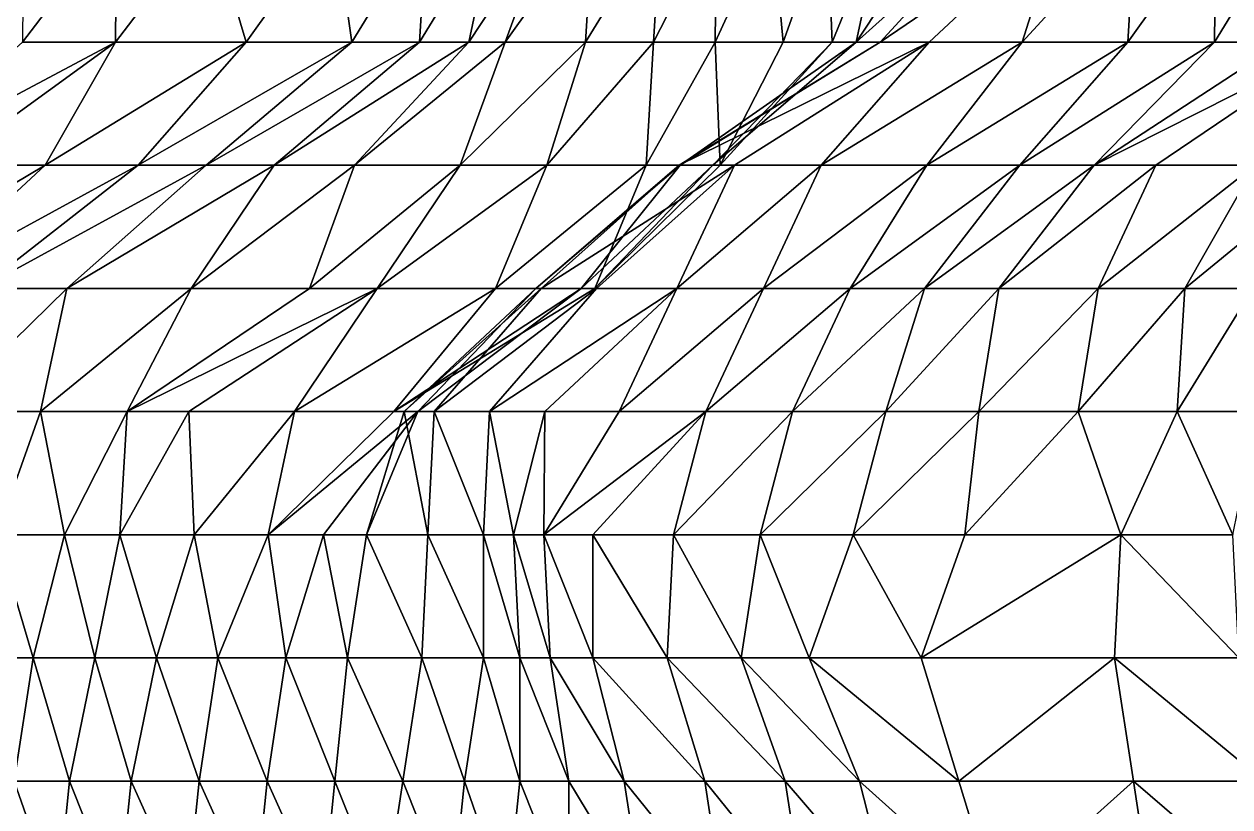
# Model space of a CAD drawing. Header units: metres. Extents: x -137 to 231, y -240 to 234.
# Drawn here: x 136.5 to 195.2, y -67.3 to -29.1 of the extents above; entities that cross this region are included whole.
import ezdxf

# ---------------------------------------------------------------- set-up
doc = ezdxf.new("R2010")
doc.units = ezdxf.units.M

msp = doc.modelspace()

# ---------------------------------------------------------------- linework, layer by layer
for points in [[(136.46696, -24, -493.94223), (136.41039, -30, -500.9031), (140.99522, -24, -498.25607), (140.99533, -23.9999, -498.25598)], [(140.99522, -24, -498.25607), (136.41039, -30, -500.9031), (140.93867, -30, -505.2169), (140.93878, -29.9999, -505.2168)], [(140.99522, -24, -498.25607), (140.93867, -30, -505.2169), (145.52351, -24, -502.56985), (145.52362, -23.9999, -502.56976)], [(145.52351, -24, -502.56985), (140.93867, -30, -505.2169), (147.30089, -30, -508.4719), (147.301, -29.9999, -508.4718)], [(145.52351, -24, -502.56985), (147.30089, -30, -508.4719), (151.58006, -24, -506.0013), (151.58017, -23.9999, -506.00122)], [(151.58006, -24, -506.0013), (147.30089, -30, -508.4719), (152.44048, -30, -512.43274), (152.44058, -29.9999, -512.4326)], [(151.58006, -24, -506.0013), (152.44048, -30, -512.43274), (156.10835, -24, -510.3151), (156.10846, -23.9999, -510.315)], [(156.10835, -24, -510.3151), (152.44048, -30, -512.43274), (155.74614, -30, -517.4524), (155.74625, -29.9999, -517.4523)], [(156.10835, -24, -510.3151), (155.74614, -30, -517.4524), (159.41402, -24, -515.3348), (159.41412, -23.9999, -515.33466)], [(159.41402, -24, -515.3348), (155.74614, -30, -517.4524), (158.13484, -30, -523.0015), (158.13495, -29.9999, -523.0014)], [(159.41402, -24, -515.3348), (158.13484, -30, -523.0015), (162.10835, -24, -520.7074), (162.10846, -23.9999, -520.7073)], [(162.10835, -24, -520.7074), (158.13484, -30, -523.0015), (159.91219, -30, -528.90356), (159.9123, -29.9999, -528.90344)], [(162.10835, -24, -520.7074), (159.91219, -30, -528.90356), (164.19139, -24, -526.433), (164.1915, -23.9999, -526.43286)], [(164.19139, -24, -526.433), (159.91219, -30, -528.90356), (163.82918, -30, -533.5703), (163.82928, -29.9999, -533.5702)], [(164.19139, -24, -526.433), (163.82918, -30, -533.5703), (167.49706, -24, -531.45264), (167.49716, -23.9999, -531.4525)], [(167.49706, -24, -531.45264), (163.82918, -30, -533.5703), (167.13484, -30, -538.58997), (167.13495, -29.9999, -538.58984)], [(167.49706, -24, -531.45264), (167.13484, -30, -538.58997), (170.19139, -24, -536.82526), (170.1915, -23.9999, -536.82513)], [(170.19139, -24, -536.82526), (167.13484, -30, -538.58997), (170.13481, -30, -543.78613), (170.13492, -29.9999, -543.786)], [(170.19139, -24, -536.82526), (170.13481, -30, -543.78613), (172.8857, -24, -542.1979), (172.8858, -23.9999, -542.19775)], [(172.8857, -24, -542.1979), (170.13481, -30, -543.78613), (173.44048, -30, -548.8058), (173.44058, -29.9999, -548.80566)], [(172.8857, -24, -542.1979), (173.44048, -30, -548.8058), (175.58006, -24, -547.57056), (175.58017, -23.9999, -547.57043)], [(175.58006, -24, -547.57056), (173.44048, -30, -548.8058), (175.82915, -30, -554.3549), (175.82925, -29.9999, -554.3548)], [(175.58006, -24, -547.57056), (175.82915, -30, -554.3549), (178.2744, -24, -552.9431), (178.2745, -23.9999, -552.943)], [(178.2744, -24, -552.9431), (175.82915, -30, -554.3549), (176.99522, -30, -560.60986), (176.99533, -29.9999, -560.60974)], [(178.2744, -24, -552.9431), (176.99522, -30, -560.60986), (180.96873, -24, -558.3158), (180.96884, -23.9999, -558.3157)], [(176.99522, -30, -560.60986), (178.16127, -30, -566.86487), (183.6631, -24, -563.68835), (183.66321, -23.9999, -563.68823)], [(176.99522, -30, -560.60986), (183.6631, -24, -563.68835), (180.96873, -24, -558.3158), (180.96884, -23.9999, -558.3157)], [(178.16127, -30, -566.86487), (180.54997, -30, -572.41394), (186.96873, -24, -568.70807), (186.96884, -23.9999, -568.70795)], [(178.16127, -30, -566.86487), (186.96873, -24, -568.70807), (183.6631, -24, -563.68835), (183.66321, -23.9999, -563.68823)], [(186.96873, -24, -568.70807), (180.54997, -30, -572.41394), (185.07826, -30, -576.7278), (185.07837, -29.9999, -576.72766)], [(186.96873, -24, -568.70807), (185.07826, -30, -576.7278), (190.58006, -24, -573.5513), (190.58017, -23.9999, -573.55115)], [(190.58006, -24, -573.5513), (185.07826, -30, -576.7278), (190.21785, -30, -580.6886), (190.21796, -29.9999, -580.6885)], [(190.58006, -24, -573.5513), (190.21785, -30, -580.6886), (194.49702, -24, -578.218), (194.49713, -23.9999, -578.2179)], [(194.49702, -24, -578.218), (190.21785, -30, -580.6886), (194.44048, -30, -585.1789), (194.44058, -29.9999, -585.1788)], [(194.49702, -24, -578.218), (194.44048, -30, -585.1789), (198.10835, -24, -583.0613), (198.10846, -23.9999, -583.06116)], [(198.10835, -24, -583.0613), (194.44048, -30, -585.1789), (197.74611, -30, -590.19855), (197.74622, -29.9999, -590.1984)], [(129.68596, -36, -504.78546), (132.68596, -36, -509.9816), (140.93867, -30, -505.2169), (140.93878, -29.9999, -505.2168)], [(129.68596, -36, -504.78546), (140.93867, -30, -505.2169), (136.41039, -30, -500.9031), (136.41049, -29.9999, -500.903)], [(140.93867, -30, -505.2169), (132.68596, -36, -509.9816), (137.51991, -36, -514.11896), (137.52002, -35.9999, -514.11884)], [(140.93867, -30, -505.2169), (137.51991, -36, -514.11896), (147.30089, -30, -508.4719), (147.301, -29.9999, -508.4718)], [(147.30089, -30, -508.4719), (137.51991, -36, -514.11896), (142.04817, -36, -518.43274), (142.04828, -35.9999, -518.4326)], [(147.30089, -30, -508.4719), (142.04817, -36, -518.43274), (152.44048, -30, -512.43274), (152.44058, -29.9999, -512.4326)], [(152.44048, -30, -512.43274), (142.04817, -36, -518.43274), (145.35384, -36, -523.4524), (145.35394, -35.9999, -523.4523)], [(152.44048, -30, -512.43274), (145.35384, -36, -523.4524), (155.74614, -30, -517.4524), (155.74625, -29.9999, -517.4523)], [(155.74614, -30, -517.4524), (145.35384, -36, -523.4524), (148.6595, -36, -528.47217), (148.6596, -35.9999, -528.47205)], [(155.74614, -30, -517.4524), (148.6595, -36, -528.47217), (158.13484, -30, -523.0015), (158.13495, -29.9999, -523.0014)], [(158.13484, -30, -523.0015), (148.6595, -36, -528.47217), (152.57646, -36, -533.13885), (152.57657, -35.9999, -533.13873)], [(158.13484, -30, -523.0015), (152.57646, -36, -533.13885), (159.91219, -30, -528.90356), (159.9123, -29.9999, -528.90344)], [(159.91219, -30, -528.90356), (152.57646, -36, -533.13885), (157.71605, -36, -537.09973), (157.71616, -35.9999, -537.0996)], [(159.91219, -30, -528.90356), (157.71605, -36, -537.09973), (163.82918, -30, -533.5703), (163.82928, -29.9999, -533.5702)], [(163.82918, -30, -533.5703), (157.71605, -36, -537.09973), (161.93867, -36, -541.58997), (161.93878, -35.9999, -541.58984)], [(163.82918, -30, -533.5703), (161.93867, -36, -541.58997), (167.13484, -30, -538.58997), (167.13495, -29.9999, -538.58984)], [(167.13484, -30, -538.58997), (161.93867, -36, -541.58997), (166.7726, -36, -545.7273), (166.7727, -35.9999, -545.7272)], [(167.13484, -30, -538.58997), (166.7726, -36, -545.7273), (170.13481, -30, -543.78613), (170.13492, -29.9999, -543.786)], [(170.13481, -30, -543.78613), (166.7726, -36, -545.7273), (170.3839, -36, -550.57056), (170.384, -35.9999, -550.57043)], [(168.43684, -36, -565.551), (168.3803, -36, -572.51196), (178.16127, -30, -566.86487), (178.16138, -29.9999, -566.86475)], [(168.3803, -36, -572.51196), (171.07463, -36, -577.8845), (180.54997, -30, -572.41394), (180.55008, -29.9999, -572.4138)], [(168.3803, -36, -572.51196), (180.54997, -30, -572.41394), (178.16127, -30, -566.86487), (178.16138, -29.9999, -566.86475)], [(170.02168, -36, -557.7079), (168.43684, -36, -565.551), (176.99522, -30, -560.60986), (176.99533, -29.9999, -560.60974)], [(168.43684, -36, -565.551), (178.16127, -30, -566.86487), (176.99522, -30, -560.60986), (176.99533, -29.9999, -560.60974)], [(170.3839, -36, -550.57056), (170.02168, -36, -557.7079), (175.82915, -30, -554.3549), (175.82925, -29.9999, -554.3548)], [(170.02168, -36, -557.7079), (176.99522, -30, -560.60986), (175.82915, -30, -554.3549), (175.82925, -29.9999, -554.3548)], [(170.13481, -30, -543.78613), (170.3839, -36, -550.57056), (173.44048, -30, -548.8058), (173.44058, -29.9999, -548.80566)], [(170.3839, -36, -550.57056), (175.82915, -30, -554.3549), (173.44048, -30, -548.8058), (173.44058, -29.9999, -548.80566)], [(180.54997, -30, -572.41394), (171.07463, -36, -577.8845), (175.29726, -36, -582.3748), (175.29736, -35.9999, -582.3747)], [(180.54997, -30, -572.41394), (175.29726, -36, -582.3748), (185.07826, -30, -576.7278), (185.07837, -29.9999, -576.72766)], [(185.07826, -30, -576.7278), (175.29726, -36, -582.3748), (180.43684, -36, -586.3357), (180.43695, -35.9999, -586.3356)], [(185.07826, -30, -576.7278), (180.43684, -36, -586.3357), (190.21785, -30, -580.6886), (190.21796, -29.9999, -580.6885)], [(190.21785, -30, -580.6886), (180.43684, -36, -586.3357), (184.96513, -36, -590.6495), (184.96524, -35.9999, -590.64935)], [(190.21785, -30, -580.6886), (184.96513, -36, -590.6495), (194.44048, -30, -585.1789), (194.44058, -29.9999, -585.1788)], [(194.44048, -30, -585.1789), (184.96513, -36, -590.6495), (188.57646, -36, -595.4927), (188.57657, -35.9999, -595.49255)], [(194.44048, -30, -585.1789), (188.57646, -36, -595.4927), (197.74611, -30, -590.19855), (197.74622, -29.9999, -590.1984)], [(188.57646, -36, -595.4927), (191.57646, -36, -600.68884), (200.44048, -30, -595.57117), (200.44058, -29.9999, -595.57104)], [(188.57646, -36, -595.4927), (200.44048, -30, -595.57117), (197.74611, -30, -590.19855), (197.74622, -29.9999, -590.1984)], [(200.44048, -30, -595.57117), (191.57646, -36, -600.68884), (196.41039, -36, -604.8262), (196.41049, -35.9999, -604.82605)], [(132.68596, -36, -509.9816), (127.43324, -42, -519.9425), (137.51991, -36, -514.11896), (137.52002, -35.9999, -514.11884)], [(137.51991, -36, -514.11896), (127.43324, -42, -519.9425), (131.04457, -42, -524.78564), (131.04468, -41.9999, -524.7855)], [(137.51991, -36, -514.11896), (131.04457, -42, -524.78564), (142.04817, -36, -518.43274), (142.04828, -35.9999, -518.4326)], [(142.04817, -36, -518.43274), (131.04457, -42, -524.78564), (134.3502, -42, -529.80536), (134.35031, -41.9999, -529.80524)], [(142.04817, -36, -518.43274), (134.3502, -42, -529.80536), (145.35384, -36, -523.4524), (145.35394, -35.9999, -523.4523)], [(145.35384, -36, -523.4524), (134.3502, -42, -529.80536), (138.57283, -42, -534.29565), (138.57294, -41.9999, -534.29553)], [(145.35384, -36, -523.4524), (138.57283, -42, -534.29565), (148.6595, -36, -528.47217), (148.6596, -35.9999, -528.47205)], [(148.6595, -36, -528.47217), (138.57283, -42, -534.29565), (144.62941, -42, -537.72705), (144.62952, -41.9999, -537.7269)], [(148.6595, -36, -528.47217), (144.62941, -42, -537.72705), (152.57646, -36, -533.13885), (152.57657, -35.9999, -533.13873)], [(152.57646, -36, -533.13885), (144.62941, -42, -537.72705), (150.3803, -42, -541.335), (150.3804, -41.9999, -541.3349)], [(152.57646, -36, -533.13885), (150.3803, -42, -541.335), (157.71605, -36, -537.09973), (157.71616, -35.9999, -537.0996)], [(157.71605, -36, -537.09973), (150.3803, -42, -541.335), (153.68596, -42, -546.3547), (153.68607, -41.9999, -546.35455)], [(157.71605, -36, -537.09973), (153.68596, -42, -546.3547), (161.93867, -36, -541.58997), (161.93878, -35.9999, -541.58984)], [(161.93867, -36, -541.58997), (153.68596, -42, -546.3547), (159.43684, -42, -549.96265), (159.43695, -41.9999, -549.9625)], [(161.93867, -36, -541.58997), (159.43684, -42, -549.96265), (166.7726, -36, -545.7273), (166.7727, -35.9999, -545.7272)], [(166.7726, -36, -545.7273), (159.43684, -42, -549.96265), (164.27077, -42, -554.0999), (164.27087, -41.9999, -554.0998)], [(163.60292, -42, -561.4137), (161.40675, -42, -569.60986), (168.43684, -36, -565.551), (168.43695, -35.9999, -565.5509)], [(161.40675, -42, -569.60986), (161.65587, -42, -576.3943), (168.3803, -36, -572.51196), (168.3804, -35.9999, -572.51184)], [(161.40675, -42, -569.60986), (168.3803, -36, -572.51196), (168.43684, -36, -565.551), (168.43695, -35.9999, -565.5509)], [(161.65587, -42, -576.3943), (164.3502, -42, -581.76685), (171.07463, -36, -577.8845), (171.07474, -35.9999, -577.8844)], [(161.65587, -42, -576.3943), (171.07463, -36, -577.8845), (168.3803, -36, -572.51196), (168.3804, -35.9999, -572.51184)], [(164.27077, -42, -554.0999), (163.60292, -42, -561.4137), (170.02168, -36, -557.7079), (170.02179, -35.9999, -557.70776)], [(163.60292, -42, -561.4137), (168.43684, -36, -565.551), (170.02168, -36, -557.7079), (170.02179, -35.9999, -557.70776)], [(166.7726, -36, -545.7273), (164.27077, -42, -554.0999), (170.3839, -36, -550.57056), (170.384, -35.9999, -550.57043)], [(164.27077, -42, -554.0999), (170.02168, -36, -557.7079), (170.3839, -36, -550.57056), (170.384, -35.9999, -550.57043)], [(171.07463, -36, -577.8845), (164.3502, -42, -581.76685), (168.26717, -42, -586.4336), (168.26727, -41.9999, -586.4335)], [(171.07463, -36, -577.8845), (168.26717, -42, -586.4336), (175.29726, -36, -582.3748), (175.29736, -35.9999, -582.3747)], [(175.29726, -36, -582.3748), (168.26717, -42, -586.4336), (172.48979, -42, -590.9239), (172.4899, -41.9999, -590.92377)], [(175.29726, -36, -582.3748), (172.48979, -42, -590.9239), (180.43684, -36, -586.3357), (180.43695, -35.9999, -586.3356)], [(180.43684, -36, -586.3357), (172.48979, -42, -590.9239), (176.71242, -42, -595.4142), (176.71252, -41.9999, -595.41406)], [(180.43684, -36, -586.3357), (176.71242, -42, -595.4142), (184.96513, -36, -590.6495), (184.96524, -35.9999, -590.64935)], [(184.96513, -36, -590.6495), (176.71242, -42, -595.4142), (180.32372, -42, -600.2574), (180.32382, -41.9999, -600.25726)], [(184.96513, -36, -590.6495), (180.32372, -42, -600.2574), (188.57646, -36, -595.4927), (188.57657, -35.9999, -595.49255)], [(188.57646, -36, -595.4927), (180.32372, -42, -600.2574), (183.93504, -42, -605.1006), (183.93515, -41.9999, -605.10046)], [(188.57646, -36, -595.4927), (183.93504, -42, -605.1006), (191.57646, -36, -600.68884), (191.57657, -35.9999, -600.6887)], [(191.57646, -36, -600.68884), (183.93504, -42, -605.1006), (188.76897, -42, -609.2379), (188.76907, -41.9999, -609.2378)], [(191.57646, -36, -600.68884), (188.76897, -42, -609.2379), (196.41039, -36, -604.8262), (196.41049, -35.9999, -604.82605)], [(196.41039, -36, -604.8262), (188.76897, -42, -609.2379), (192.9916, -42, -613.72815), (192.9917, -41.9999, -613.728)], [(196.41039, -36, -604.8262), (192.9916, -42, -613.72815), (200.32735, -36, -609.4929), (200.32745, -35.9999, -609.4928)], [(200.32735, -36, -609.4929), (192.9916, -42, -613.72815), (196.29726, -42, -618.7479), (196.29736, -41.9999, -618.7478)], [(134.3502, -42, -529.80536), (132.45973, -48, -537.8251), (138.57283, -42, -534.29565), (138.57294, -41.9999, -534.29553)], [(138.57283, -42, -534.29565), (132.45973, -48, -537.8251), (137.29366, -48, -541.9624), (137.29376, -47.9999, -541.9623)], [(138.57283, -42, -534.29565), (137.29366, -48, -541.9624), (144.62941, -42, -537.72705), (144.62952, -41.9999, -537.7269)], [(144.62941, -42, -537.72705), (137.29366, -48, -541.9624), (141.51628, -48, -546.45264), (141.51639, -47.9999, -546.4525)], [(144.62941, -42, -537.72705), (141.51628, -48, -546.45264), (150.3803, -42, -541.335), (150.3804, -41.9999, -541.3349)], [(141.51628, -48, -546.45264), (144.51628, -48, -551.6488), (153.68596, -42, -546.3547), (153.68607, -41.9999, -546.35455)], [(141.51628, -48, -546.45264), (153.68596, -42, -546.3547), (150.3803, -42, -541.335), (150.3804, -41.9999, -541.3349)], [(153.68596, -42, -546.3547), (144.51628, -48, -551.6488), (149.65587, -48, -555.6097), (149.65598, -47.9999, -555.60956)], [(153.68596, -42, -546.3547), (149.65587, -48, -555.6097), (159.43684, -42, -549.96265), (159.43695, -41.9999, -549.9625)], [(159.43684, -42, -549.96265), (149.65587, -48, -555.6097), (154.48979, -48, -559.74695), (154.4899, -47.9999, -559.7468)], [(159.43684, -42, -549.96265), (154.48979, -48, -559.74695), (164.27077, -42, -554.0999), (164.27087, -41.9999, -554.0998)], [(154.48979, -48, -559.74695), (155.65587, -48, -566.00195), (163.60292, -42, -561.4137), (163.60303, -41.9999, -561.4136)], [(154.48979, -48, -559.74695), (163.60292, -42, -561.4137), (164.27077, -42, -554.0999), (164.27087, -41.9999, -554.0998)], [(155.65587, -48, -566.00195), (154.98799, -48, -573.3158), (161.40675, -42, -569.60986), (161.40686, -41.9999, -569.60974)], [(154.98799, -48, -573.3158), (156.4597, -48, -579.3943), (161.65587, -42, -576.3943), (161.65598, -41.9999, -576.39417)], [(154.98799, -48, -573.3158), (161.65587, -42, -576.3943), (161.40675, -42, -569.60986), (161.40686, -41.9999, -569.60974)], [(155.65587, -48, -566.00195), (161.40675, -42, -569.60986), (163.60292, -42, -561.4137), (163.60303, -41.9999, -561.4136)], [(156.4597, -48, -579.3943), (159.15404, -48, -584.76685), (164.3502, -42, -581.76685), (164.35031, -41.9999, -581.7667)], [(156.4597, -48, -579.3943), (164.3502, -42, -581.76685), (161.65587, -42, -576.3943), (161.65598, -41.9999, -576.39417)], [(159.15404, -48, -584.76685), (161.8484, -48, -590.1395), (168.26717, -42, -586.4336), (168.26727, -41.9999, -586.4335)], [(159.15404, -48, -584.76685), (168.26717, -42, -586.4336), (164.3502, -42, -581.76685), (164.35031, -41.9999, -581.7667)], [(168.26717, -42, -586.4336), (161.8484, -48, -590.1395), (165.4597, -48, -594.9827), (165.45981, -47.9999, -594.9826)], [(168.26717, -42, -586.4336), (165.4597, -48, -594.9827), (172.48979, -42, -590.9239), (172.4899, -41.9999, -590.92377)], [(172.48979, -42, -590.9239), (165.4597, -48, -594.9827), (169.68233, -48, -599.473), (169.68243, -47.9999, -599.4729)], [(172.48979, -42, -590.9239), (169.68233, -48, -599.473), (176.71242, -42, -595.4142), (176.71252, -41.9999, -595.41406)], [(176.71242, -42, -595.4142), (169.68233, -48, -599.473), (173.90495, -48, -603.96326), (173.90506, -47.9999, -603.96313)], [(176.71242, -42, -595.4142), (173.90495, -48, -603.96326), (180.32372, -42, -600.2574), (180.32382, -41.9999, -600.25726)], [(180.32372, -42, -600.2574), (173.90495, -48, -603.96326), (178.43324, -48, -608.2771), (178.43335, -47.9999, -608.277)], [(180.32372, -42, -600.2574), (178.43324, -48, -608.2771), (183.93504, -42, -605.1006), (183.93515, -41.9999, -605.10046)], [(183.93504, -42, -605.1006), (178.43324, -48, -608.2771), (182.9615, -48, -612.5909), (182.96161, -47.9999, -612.59076)], [(183.93504, -42, -605.1006), (182.9615, -48, -612.5909), (188.76897, -42, -609.2379), (188.76907, -41.9999, -609.2378)], [(188.76897, -42, -609.2379), (182.9615, -48, -612.5909), (187.79546, -48, -616.72815), (187.79556, -47.9999, -616.728)], [(188.76897, -42, -609.2379), (187.79546, -48, -616.72815), (192.9916, -42, -613.72815), (192.9917, -41.9999, -613.728)], [(192.9916, -42, -613.72815), (187.79546, -48, -616.72815), (192.62938, -48, -620.86554), (192.62949, -47.9999, -620.8654)], [(192.9916, -42, -613.72815), (192.62938, -48, -620.86554), (196.29726, -42, -618.7479), (196.29736, -41.9999, -618.7478)], [(196.29726, -42, -618.7479), (192.62938, -48, -620.86554), (196.54634, -48, -625.5323), (196.54645, -47.9999, -625.53217)], [(132.45973, -48, -537.8251), (135.15407, -54, -543.19763), (137.29366, -48, -541.9624), (137.29376, -47.9999, -541.9623)], [(137.29366, -48, -541.9624), (135.15407, -54, -543.19763), (138.45973, -54, -548.2174), (138.45984, -53.9999, -548.2173)], [(137.29366, -48, -541.9624), (138.45973, -54, -548.2174), (141.51628, -48, -546.45264), (141.51639, -47.9999, -546.4525)], [(141.51628, -48, -546.45264), (138.45973, -54, -548.2174), (141.15407, -54, -553.58997), (141.15417, -53.9999, -553.58984)], [(141.51628, -48, -546.45264), (141.15407, -54, -553.58997), (144.51628, -48, -551.6488), (144.51639, -47.9999, -551.6487)], [(144.51628, -48, -551.6488), (141.15407, -54, -553.58997), (144.76537, -54, -558.4332), (144.76547, -53.9999, -558.4331)], [(144.51628, -48, -551.6488), (144.76537, -54, -558.4332), (149.65587, -48, -555.6097), (149.65598, -47.9999, -555.60956)], [(149.65587, -48, -555.6097), (144.76537, -54, -558.4332), (148.37666, -54, -563.27637), (148.37677, -53.9999, -563.27625)], [(149.65587, -48, -555.6097), (148.37666, -54, -563.27637), (154.48979, -48, -559.74695), (154.4899, -47.9999, -559.7468)], [(148.37666, -54, -563.27637), (151.07103, -54, -568.64905), (155.65587, -48, -566.00195), (155.65598, -47.9999, -566.00183)], [(148.37666, -54, -563.27637), (155.65587, -48, -566.00195), (154.48979, -48, -559.74695), (154.4899, -47.9999, -559.7468)], [(155.65587, -48, -566.00195), (151.07103, -54, -568.64905), (153.15404, -54, -574.3746), (153.15414, -53.9999, -574.37445)], [(155.65587, -48, -566.00195), (153.15404, -54, -574.3746), (154.98799, -48, -573.3158), (154.9881, -47.9999, -573.3157)], [(154.98799, -48, -573.3158), (153.15404, -54, -574.3746), (156.15404, -54, -579.57074), (156.15414, -53.9999, -579.5706)], [(154.98799, -48, -573.3158), (156.15404, -54, -579.57074), (156.4597, -48, -579.3943), (156.45981, -47.9999, -579.39417)], [(156.4597, -48, -579.3943), (156.15404, -54, -579.57074), (158.8484, -54, -584.94336), (158.84851, -53.9999, -584.94324)], [(156.4597, -48, -579.3943), (158.8484, -54, -584.94336), (159.15404, -48, -584.76685), (159.15414, -47.9999, -584.7667)], [(159.15404, -48, -584.76685), (158.8484, -54, -584.94336), (160.32011, -54, -591.02185), (160.32022, -53.9999, -591.0217)], [(159.15404, -48, -584.76685), (160.32011, -54, -591.02185), (161.8484, -48, -590.1395), (161.84851, -47.9999, -590.1394)], [(161.8484, -48, -590.1395), (160.32011, -54, -591.02185), (161.79182, -54, -597.10034), (161.79193, -53.9999, -597.1002)], [(161.8484, -48, -590.1395), (161.79182, -54, -597.10034), (165.4597, -48, -594.9827), (165.45981, -47.9999, -594.9826)], [(161.79182, -54, -597.10034), (164.18053, -54, -602.6495), (169.68233, -48, -599.473), (169.68243, -47.9999, -599.4729)], [(161.79182, -54, -597.10034), (169.68233, -48, -599.473), (165.4597, -48, -594.9827), (165.45981, -47.9999, -594.9826)], [(169.68233, -48, -599.473), (164.18053, -54, -602.6495), (168.09749, -54, -607.31616), (168.0976, -53.9999, -607.31604)], [(169.68233, -48, -599.473), (168.09749, -54, -607.31616), (173.90495, -48, -603.96326), (173.90506, -47.9999, -603.96313)], [(173.90495, -48, -603.96326), (168.09749, -54, -607.31616), (172.32011, -54, -611.8065), (172.32022, -53.9999, -611.8064)], [(173.90495, -48, -603.96326), (172.32011, -54, -611.8065), (178.43324, -48, -608.2771), (178.43335, -47.9999, -608.277)], [(178.43324, -48, -608.2771), (172.32011, -54, -611.8065), (176.8484, -54, -616.1203), (176.84851, -53.9999, -616.1202)], [(178.43324, -48, -608.2771), (176.8484, -54, -616.1203), (182.9615, -48, -612.5909), (182.96161, -47.9999, -612.59076)], [(182.9615, -48, -612.5909), (176.8484, -54, -616.1203), (182.29362, -54, -619.90466), (182.29373, -53.9999, -619.90454)], [(182.9615, -48, -612.5909), (182.29362, -54, -619.90466), (187.79546, -48, -616.72815), (187.79556, -47.9999, -616.728)], [(187.79546, -48, -616.72815), (182.29362, -54, -619.90466), (189.8785, -54, -622.45374), (189.8786, -53.9999, -622.4536)], [(187.79546, -48, -616.72815), (189.8785, -54, -622.45374), (192.62938, -48, -620.86554), (192.62949, -47.9999, -620.8654)], [(192.62938, -48, -620.86554), (189.8785, -54, -622.45374), (195.32372, -54, -626.23816), (195.32382, -53.9999, -626.23804)], [(192.62938, -48, -620.86554), (195.32372, -54, -626.23816), (196.54634, -48, -625.5323), (196.54645, -47.9999, -625.53217)], [(135.15407, -54, -543.19763), (134.2371, -60, -543.72705), (136.93144, -60, -549.09973), (136.93155, -59.9999, -549.0996)], [(135.15407, -54, -543.19763), (136.93144, -60, -549.09973), (138.45973, -54, -548.2174), (138.45984, -53.9999, -548.2173)], [(138.45973, -54, -548.2174), (136.93144, -60, -549.09973), (139.93144, -60, -554.2959), (139.93155, -59.9999, -554.2958)], [(138.45973, -54, -548.2174), (139.93144, -60, -554.2959), (141.15407, -54, -553.58997), (141.15417, -53.9999, -553.58984)], [(141.15407, -54, -553.58997), (139.93144, -60, -554.2959), (142.93141, -60, -559.49207), (142.93152, -59.9999, -559.49194)], [(141.15407, -54, -553.58997), (142.93141, -60, -559.49207), (144.76537, -54, -558.4332), (144.76547, -53.9999, -558.4331)], [(144.76537, -54, -558.4332), (142.93141, -60, -559.49207), (145.93141, -60, -564.6882), (145.93152, -59.9999, -564.68805)], [(144.76537, -54, -558.4332), (145.93141, -60, -564.6882), (148.37666, -54, -563.27637), (148.37677, -53.9999, -563.27625)], [(148.37666, -54, -563.27637), (145.93141, -60, -564.6882), (149.23708, -60, -569.7079), (149.23718, -59.9999, -569.70776)], [(148.37666, -54, -563.27637), (149.23708, -60, -569.7079), (151.07103, -54, -568.64905), (151.07114, -53.9999, -568.6489)], [(151.07103, -54, -568.64905), (149.23708, -60, -569.7079), (152.23708, -60, -574.904), (152.23718, -59.9999, -574.9039)], [(151.07103, -54, -568.64905), (152.23708, -60, -574.904), (153.15404, -54, -574.3746), (153.15414, -53.9999, -574.37445)], [(153.15404, -54, -574.3746), (152.23708, -60, -574.904), (155.8484, -60, -579.7472), (155.84851, -59.9999, -579.7471)], [(153.15404, -54, -574.3746), (155.8484, -60, -579.7472), (156.15404, -54, -579.57074), (156.15414, -53.9999, -579.5706)], [(156.15404, -54, -579.57074), (155.8484, -60, -579.7472), (158.8484, -60, -584.94336), (158.84851, -59.9999, -584.94324)], [(156.15404, -54, -579.57074), (158.8484, -60, -584.94336), (158.8484, -54, -584.94336), (158.84851, -53.9999, -584.94324)], [(158.8484, -54, -584.94336), (160.62578, -60, -590.8454), (160.32011, -54, -591.02185), (160.32022, -53.9999, -591.0217)], [(158.8484, -54, -584.94336), (158.8484, -60, -584.94336), (160.62578, -60, -590.8454), (160.62589, -59.9999, -590.8453)], [(160.32011, -54, -591.02185), (162.09749, -60, -596.9239), (161.79182, -54, -597.10034), (161.79193, -53.9999, -597.1002)], [(160.32011, -54, -591.02185), (160.62578, -60, -590.8454), (162.09749, -60, -596.9239), (162.0976, -59.9999, -596.92377)], [(161.79182, -54, -597.10034), (164.18053, -60, -602.6495), (164.18053, -54, -602.6495), (164.18063, -53.9999, -602.64935)], [(161.79182, -54, -597.10034), (162.09749, -60, -596.9239), (164.18053, -60, -602.6495), (164.18063, -59.9999, -602.64935)], [(164.18053, -54, -602.6495), (167.79182, -60, -607.4927), (168.09749, -54, -607.31616), (168.0976, -53.9999, -607.31604)], [(164.18053, -54, -602.6495), (164.18053, -60, -602.6495), (167.79182, -60, -607.4927), (167.79193, -59.9999, -607.49255)], [(168.09749, -54, -607.31616), (167.79182, -60, -607.4927), (171.40315, -60, -612.33594), (171.40326, -59.9999, -612.3358)], [(168.09749, -54, -607.31616), (171.40315, -60, -612.33594), (172.32011, -54, -611.8065), (172.32022, -53.9999, -611.8064)], [(172.32011, -54, -611.8065), (171.40315, -60, -612.33594), (174.70879, -60, -617.3556), (174.7089, -59.9999, -617.35547)], [(172.32011, -54, -611.8065), (174.70879, -60, -617.3556), (176.8484, -54, -616.1203), (176.84851, -53.9999, -616.1202)], [(176.8484, -54, -616.1203), (174.70879, -60, -617.3556), (180.15404, -60, -621.13995), (180.15414, -59.9999, -621.13983)], [(176.8484, -54, -616.1203), (180.15404, -60, -621.13995), (182.29362, -54, -619.90466), (182.29373, -53.9999, -619.90454)], [(180.15404, -60, -621.13995), (189.57283, -60, -622.63025), (189.8785, -54, -622.45374), (189.8786, -53.9999, -622.4536)], [(180.15404, -60, -621.13995), (189.8785, -54, -622.45374), (182.29362, -54, -619.90466), (182.29373, -53.9999, -619.90454)], [(189.8785, -54, -622.45374), (189.57283, -60, -622.63025), (195.62938, -60, -626.0617), (195.62949, -59.9999, -626.0616)], [(189.8785, -54, -622.45374), (195.62938, -60, -626.0617), (195.32372, -54, -626.23816), (195.32382, -53.9999, -626.23804)], [(134.2371, -60, -543.72705), (136.01448, -66, -549.62915), (136.93144, -60, -549.09973), (136.93155, -59.9999, -549.0996)], [(136.93144, -60, -549.09973), (136.01448, -66, -549.62915), (138.70882, -66, -555.0017), (138.70892, -65.9999, -555.0016)], [(136.93144, -60, -549.09973), (138.70882, -66, -555.0017), (139.93144, -60, -554.2959), (139.93155, -59.9999, -554.2958)], [(139.93144, -60, -554.2959), (138.70882, -66, -555.0017), (141.70879, -66, -560.1979), (141.7089, -65.9999, -560.19775)], [(139.93144, -60, -554.2959), (141.70879, -66, -560.1979), (142.93141, -60, -559.49207), (142.93152, -59.9999, -559.49194)], [(142.93141, -60, -559.49207), (141.70879, -66, -560.1979), (145.01445, -66, -565.2175), (145.01456, -65.9999, -565.2174)], [(142.93141, -60, -559.49207), (145.01445, -66, -565.2175), (145.93141, -60, -564.6882), (145.93152, -59.9999, -564.68805)], [(145.93141, -60, -564.6882), (145.01445, -66, -565.2175), (148.32011, -66, -570.2373), (148.32022, -65.9999, -570.2372)], [(145.93141, -60, -564.6882), (148.32011, -66, -570.2373), (149.23708, -60, -569.7079), (149.23718, -59.9999, -569.70776)], [(149.23708, -60, -569.7079), (148.32011, -66, -570.2373), (151.62578, -66, -575.25696), (151.62589, -65.9999, -575.25684)], [(149.23708, -60, -569.7079), (151.62578, -66, -575.25696), (152.23708, -60, -574.904), (152.23718, -59.9999, -574.9039)], [(152.23708, -60, -574.904), (151.62578, -66, -575.25696), (154.93141, -66, -580.2766), (154.93152, -65.9999, -580.2765)], [(152.23708, -60, -574.904), (154.93141, -66, -580.2766), (155.8484, -60, -579.7472), (155.84851, -59.9999, -579.7471)], [(155.8484, -60, -579.7472), (154.93141, -66, -580.2766), (157.93141, -66, -585.4728), (157.93152, -65.9999, -585.47266)], [(155.8484, -60, -579.7472), (157.93141, -66, -585.4728), (158.8484, -60, -584.94336), (158.84851, -59.9999, -584.94324)], [(158.8484, -60, -584.94336), (157.93141, -66, -585.4728), (160.62578, -66, -590.8454), (160.62589, -65.9999, -590.8453)], [(158.8484, -60, -584.94336), (160.62578, -66, -590.8454), (160.62578, -60, -590.8454), (160.62589, -59.9999, -590.8453)], [(160.62578, -60, -590.8454), (163.01445, -66, -596.3945), (162.09749, -60, -596.9239), (162.0976, -59.9999, -596.92377)], [(160.62578, -60, -590.8454), (160.62578, -66, -590.8454), (163.01445, -66, -596.3945), (163.01456, -65.9999, -596.39435)], [(162.09749, -60, -596.9239), (165.70879, -66, -601.7671), (164.18053, -60, -602.6495), (164.18063, -59.9999, -602.64935)], [(162.09749, -60, -596.9239), (163.01445, -66, -596.3945), (165.70879, -66, -601.7671), (165.7089, -65.9999, -601.76697)], [(164.18053, -60, -602.6495), (169.62578, -66, -606.43384), (167.79182, -60, -607.4927), (167.79193, -59.9999, -607.49255)], [(164.18053, -60, -602.6495), (165.70879, -66, -601.7671), (169.62578, -66, -606.43384), (169.62589, -65.9999, -606.4337)], [(167.79182, -60, -607.4927), (173.54274, -66, -611.1006), (171.40315, -60, -612.33594), (171.40326, -59.9999, -612.3358)], [(167.79182, -60, -607.4927), (169.62578, -66, -606.43384), (173.54274, -66, -611.1006), (173.54285, -65.9999, -611.10046)], [(171.40315, -60, -612.33594), (177.15404, -66, -615.94385), (174.70879, -60, -617.3556), (174.7089, -59.9999, -617.35547)], [(171.40315, -60, -612.33594), (173.54274, -66, -611.1006), (177.15404, -66, -615.94385), (177.15414, -65.9999, -615.9437)], [(174.70879, -60, -617.3556), (181.98799, -66, -620.0812), (180.15404, -60, -621.13995), (180.15414, -59.9999, -621.13983)], [(174.70879, -60, -617.3556), (177.15404, -66, -615.94385), (181.98799, -66, -620.0812), (181.9881, -65.9999, -620.08105)], [(181.98799, -66, -620.0812), (189.57283, -60, -622.63025), (180.15404, -60, -621.13995), (180.15414, -59.9999, -621.13983)], [(181.98799, -66, -620.0812), (190.48979, -66, -622.1008), (189.57283, -60, -622.63025), (189.57294, -59.9999, -622.6301)], [(189.57283, -60, -622.63025), (196.852, -66, -625.35583), (195.62938, -60, -626.0617), (195.62949, -59.9999, -626.0616)], [(189.57283, -60, -622.63025), (190.48979, -66, -622.1008), (196.852, -66, -625.35583), (196.85211, -65.9999, -625.3557)], [(136.01448, -66, -549.62915), (135.09749, -72, -550.15857), (138.09749, -72, -555.3547), (138.0976, -71.9999, -555.35455)], [(136.01448, -66, -549.62915), (138.09749, -72, -555.3547), (138.70882, -66, -555.0017), (138.70892, -65.9999, -555.0016)], [(138.70882, -66, -555.0017), (138.09749, -72, -555.3547), (141.09749, -72, -560.55084), (141.0976, -71.9999, -560.5507)], [(138.70882, -66, -555.0017), (141.09749, -72, -560.55084), (141.70879, -66, -560.1979), (141.7089, -65.9999, -560.19775)], [(141.70879, -66, -560.1979), (141.09749, -72, -560.55084), (144.40315, -72, -565.57056), (144.40326, -71.9999, -565.57043)], [(141.70879, -66, -560.1979), (144.40315, -72, -565.57056), (145.01445, -66, -565.2175), (145.01456, -65.9999, -565.2174)], [(145.01445, -66, -565.2175), (144.40315, -72, -565.57056), (147.70879, -72, -570.5902), (147.7089, -71.9999, -570.5901)], [(145.01445, -66, -565.2175), (147.70879, -72, -570.5902), (148.32011, -66, -570.2373), (148.32022, -65.9999, -570.2372)], [(148.32011, -66, -570.2373), (147.70879, -72, -570.5902), (151.01445, -72, -575.60986), (151.01456, -71.9999, -575.60974)], [(148.32011, -66, -570.2373), (151.01445, -72, -575.60986), (151.62578, -66, -575.25696), (151.62589, -65.9999, -575.25684)], [(151.62578, -66, -575.25696), (151.01445, -72, -575.60986), (154.01445, -72, -580.806), (154.01456, -71.9999, -580.8059)], [(151.62578, -66, -575.25696), (154.01445, -72, -580.806), (154.93141, -66, -580.2766), (154.93152, -65.9999, -580.2765)], [(154.93141, -66, -580.2766), (154.01445, -72, -580.806), (157.32011, -72, -585.8257), (157.32022, -71.9999, -585.82556)], [(154.93141, -66, -580.2766), (157.32011, -72, -585.8257), (157.93141, -66, -585.4728), (157.93152, -65.9999, -585.47266)], [(157.93141, -66, -585.4728), (157.32011, -72, -585.8257), (160.01445, -72, -591.19836), (160.01456, -71.9999, -591.19824)], [(157.93141, -66, -585.4728), (160.01445, -72, -591.19836), (160.62578, -66, -590.8454), (160.62589, -65.9999, -590.8453)], [(160.62578, -66, -590.8454), (160.01445, -72, -591.19836), (163.01445, -72, -596.3945), (163.01456, -71.9999, -596.39435)], [(160.62578, -66, -590.8454), (163.01445, -72, -596.3945), (163.01445, -66, -596.3945), (163.01456, -65.9999, -596.39435)], [(163.01445, -66, -596.3945), (166.62578, -72, -601.2377), (165.70879, -66, -601.7671), (165.7089, -65.9999, -601.76697)], [(163.01445, -66, -596.3945), (163.01445, -72, -596.3945), (166.62578, -72, -601.2377), (166.62589, -71.9999, -601.23755)], [(165.70879, -66, -601.7671), (170.54274, -72, -605.9044), (169.62578, -66, -606.43384), (169.62589, -65.9999, -606.4337)], [(165.70879, -66, -601.7671), (166.62578, -72, -601.2377), (170.54274, -72, -605.9044), (170.54285, -71.9999, -605.9043)], [(169.62578, -66, -606.43384), (174.4597, -72, -610.57117), (173.54274, -66, -611.1006), (173.54285, -65.9999, -611.10046)], [(169.62578, -66, -606.43384), (170.54274, -72, -605.9044), (174.4597, -72, -610.57117), (174.45981, -71.9999, -610.57104)], [(173.54274, -66, -611.1006), (178.68233, -72, -615.06146), (177.15404, -66, -615.94385), (177.15414, -65.9999, -615.9437)], [(173.54274, -66, -611.1006), (174.4597, -72, -610.57117), (178.68233, -72, -615.06146), (178.68243, -71.9999, -615.06134)], [(177.15404, -66, -615.94385), (183.82191, -72, -619.02234), (181.98799, -66, -620.0812), (181.9881, -65.9999, -620.08105)], [(177.15404, -66, -615.94385), (178.68233, -72, -615.06146), (183.82191, -72, -619.02234), (183.82202, -71.9999, -619.0222)], [(183.82191, -72, -619.02234), (190.48979, -66, -622.1008), (181.98799, -66, -620.0812), (181.9881, -65.9999, -620.08105)], [(183.82191, -72, -619.02234), (191.40675, -72, -621.5714), (190.48979, -66, -622.1008), (190.4899, -65.9999, -622.1007)], [(190.48979, -66, -622.1008), (197.46333, -72, -625.0029), (196.852, -66, -625.35583), (196.85211, -65.9999, -625.3557)], [(190.48979, -66, -622.1008), (191.40675, -72, -621.5714), (197.46333, -72, -625.0029), (197.46344, -71.9999, -625.0028)]]:
    msp.add_3dface(points)

doc.saveas('drawing.dxf')
